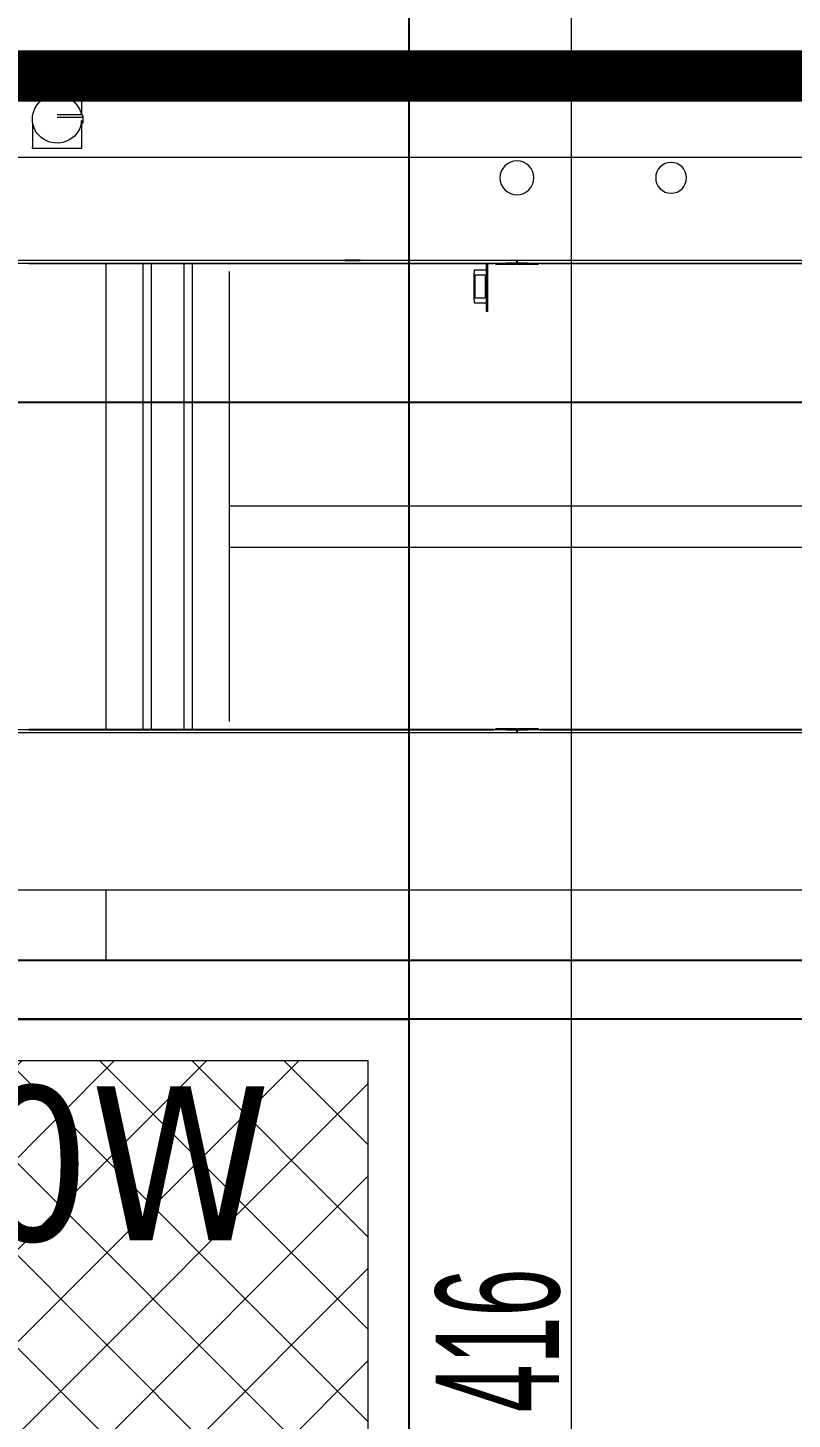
# Model space of a CAD drawing. Header units: centimetres. Extents: x 405564 to 502064, y 46284 to 60634.
# Drawn here: x 454442.7 to 454517, y 52603.6 to 52739 of the extents above; entities that cross this region are included whole.
import ezdxf
from ezdxf import colors
from ezdxf.entities.mleader import LeaderData, LeaderLine
from ezdxf.math import Vec2, Vec3
from ezdxf.xclip import XClip

# ---------------------------------------------------------------- set-up
doc = ezdxf.new("R2010")
doc.units = ezdxf.units.CM
doc.header["$XCLIPFRAME"] = 0
doc.linetypes.add('DASHED', pattern=[19.05, 12.7, -6.35])
doc.layers.get('0').update_dxf_attribs({"color": 8, "lineweight": 9})
for name, color, linetype, lineweight in [('---___EB_draft00_ALTYAPI_helikoptermania', 8, 'Continuous', 0), ('0-KRCN-AYDINLATMA-130426', 8, 'Continuous', 9), ('0-KRCN-MİMARİ-220526', 8, 'Continuous', 9), ('OL_Ic', 8, 'Continuous', 9)]:
    doc.layers.add(name, color=color, linetype=linetype, lineweight=lineweight)
for name, color, linetype in [('---___EB_draft03_cihazlar', 8, 'Continuous'), ('---___EB_rev', 8, 'Continuous'), ('0-KRCN-ASMATAVAN-130426', 8, 'Continuous'), ('AS_DUV', 8, 'Continuous'), ('AS_PYZ_BINA', 8, 'Continuous')]:
    doc.layers.add(name, color=color, linetype=linetype)
doc.styles.add('Normal_ITL', font='swissi.ttf')
doc.styles.add('OLCU50', font='arial.ttf', dxfattribs={"width": 0.5, "height": 12})
doc.styles.add('TAHOMA', font='tahoma.ttf')
doc.dimstyles.new('olcu 50', dxfattribs={"dimscale": 0.5, "dimtxt": 12, "dimasz": 0.5, "dimexe": 0, "dimexo": 0, "dimgap": 2, "dimtad": 1, "dimdec": 1, "dimrnd": 0.5, "dimdsep": 46, "dimtxsty": 'OLCU50', "dimblk1": 'SOL', "dimblk2": 'SAG', "dimsah": 1, "dimcen": 0, "dimse1": 1, "dimse2": 1, "dimadec": 0, "dimazin": 0, "dimtfac": 0.008, "dimtdec": 1, "dimtix": 1, "dimtmove": 2, "dimatfit": 3, "dimldrblk": 'SOL', "dimfxl": 1, "dimtolj": 1, "dimarcsym": 0})

# ---------------------------------------------------------------- blocks, each defined once
blk = doc.blocks.new('50W 60x60 cm  SIVA ALTI LED ARMATÜR')
at = {"layer": '0-KRCN-AYDINLATMA-130426'}
h = blk.add_hatch(dxfattribs=at)
h.set_pattern_fill('ANSI37', color=256, scale=0.2)
h.paths.add_polyline_path([(-2.6, 2.594), (2.6, 2.594), (2.6, -2.606), (-2.6, -2.606)])
for points in [[(-3, 2.994), (3, 2.994), (3, -3.007), (-3, -3.007)], [(-2.6, 2.594), (2.6, 2.594), (2.6, -2.606), (-2.6, -2.606)]]:
    blk.add_lwpolyline(points, close=True, dxfattribs=at)
at = {"layer": '0-KRCN-AYDINLATMA-130426', "insert": (-2.35, 2.344), "char_height": 1.5, "attachment_point": 1, "style": 'TAHOMA'}
blk.add_mtext_dynamic_manual_height_columns('{\\fTahoma|b0|i0|c162|p34;50W}', width=1.5, gutter_width=1.25, heights=[0], dxfattribs=at)
blk = doc.blocks.new('G$C27E741DA')
at = {"layer": '0-KRCN-AYDINLATMA-130426', "xscale": 10, "yscale": 10, "zscale": 10}
blk.add_blockref('50W 60x60 cm  SIVA ALTI LED ARMATÜR', (16385.68, 5478.55), dxfattribs=at)
blk = doc.blocks.new('Conveyor1M')
at = {"layer": '---___EB_draft03_cihazlar', "linetype": 'Continuous', "lineweight": 15}
for p, q in [((276570.09, -40661.16), (276570.09, -40561.66)), ((276585.34, -40561.66), (276585.34, -40661.16)), ((276585.64, -40562.71), (276585.64, -40610.36)), ((276631.04, -40610.36), (276631.04, -40562.71)), ((276631.34, -40661.16), (276631.34, -40561.66)), ((276641.34, -40661.16), (276641.34, -40561.66)), ((276649.24, -40661.16), (276649.24, -40561.66)), ((276585.66, -40609.14), (276585.66, -40563.94)), ((276585.71, -40609.14), (276585.71, -40563.94)), ((276630.97, -40563.94), (276630.97, -40609.14)), ((276631.02, -40563.94), (276631.02, -40609.14)), ((276563.24, -40651.41), (276563.24, -40571.41)), ((276603.39, -40583.41), (276603.39, -40639.41)), ((276607.39, -40583.41), (276607.39, -40639.41)), ((276585.64, -40609.04), (276585.66, -40609.04)), ((276585.66, -40609.14), (276585.64, -40609.14)), ((276585.76, -40609.36), (276585.64, -40609.36)), ((276585.71, -40609.14), (276585.66, -40609.14)), ((276585.76, -40611.36), (276585.76, -40609.36)), ((276631.04, -40609.36), (276630.92, -40609.36)), ((276630.92, -40609.36), (276630.92, -40611.36)), ((276630.97, -40609.14), (276631.02, -40609.14)), ((276631.02, -40609.04), (276631.04, -40609.04)), ((276631.04, -40609.14), (276631.02, -40609.14)), ((276585.34, -40611.36), (276585.64, -40611.36)), ((276585.64, -40611.46), (276585.34, -40611.46)), ((276585.64, -40610.36), (276585.64, -40611.36)), ((276585.64, -40611.36), (276585.64, -40610.36)), ((276585.64, -40611.36), (276585.76, -40611.36)), ((276585.76, -40611.46), (276585.64, -40611.46)), ((276585.64, -40611.46), (276585.64, -40612.46)), ((276585.64, -40612.47), (276585.64, -40611.46)), ((276585.76, -40613.46), (276585.76, -40611.46)), ((276630.92, -40611.36), (276631.04, -40611.36)), ((276631.04, -40611.46), (276630.92, -40611.46)), ((276630.92, -40611.46), (276630.92, -40613.46)), ((276631.04, -40611.36), (276631.04, -40610.36)), ((276631.04, -40610.36), (276631.04, -40611.36)), ((276631.04, -40611.36), (276631.34, -40611.36)), ((276631.34, -40611.46), (276631.04, -40611.46)), ((276631.04, -40612.46), (276631.04, -40611.46)), ((276631.04, -40611.46), (276631.04, -40612.47)), ((276631.19, -40611.36), (276631.19, -40611.46)), ((276585.64, -40612.46), (276585.64, -40660.11)), ((276631.04, -40660.11), (276631.04, -40612.46)), ((276585.64, -40613.46), (276585.76, -40613.46)), ((276585.64, -40613.69), (276585.66, -40613.69)), ((276585.66, -40613.79), (276585.64, -40613.79)), ((276585.66, -40658.89), (276585.66, -40613.69)), ((276585.71, -40613.69), (276585.66, -40613.69)), ((276585.71, -40658.89), (276585.71, -40613.69)), ((276626.34, -40614.26), (276626.34, -40614.41)), ((276626.64, -40614.26), (276626.34, -40614.26)), ((276630.97, -40614.26), (276626.64, -40614.26)), ((276630.92, -40613.46), (276631.04, -40613.46)), ((276630.97, -40613.69), (276631.02, -40613.69)), ((276630.97, -40613.69), (276630.97, -40658.89)), ((276631.02, -40613.69), (276631.02, -40658.89)), ((276631.02, -40613.69), (276631.04, -40613.69)), ((276631.04, -40613.79), (276631.02, -40613.79)), ((276626.64, -40614.41), (276626.34, -40614.41)), ((276630.97, -40614.41), (276626.64, -40614.41)), ((276627.17, -40615.56), (276627.17, -40614.41)), ((276627.47, -40615.56), (276627.17, -40615.56)), ((276627.47, -40615.56), (276630.07, -40615.56)), ((276627.62, -40614.49), (276627.62, -40615.49)), ((276629.92, -40614.49), (276627.62, -40614.49)), ((276627.62, -40615.49), (276629.92, -40615.49)), ((276629.92, -40615.49), (276629.92, -40614.49)), ((276630.37, -40615.56), (276630.07, -40615.56)), ((276630.37, -40614.41), (276630.37, -40615.56)), ((276630.24, -40639.41), (276586.44, -40639.41)), ((276630.97, -40643), (276585.71, -40643)), ((276630.97, -40643.82), (276585.71, -40643.82)), ((276630.97, -40647), (276585.71, -40647)), ((276630.97, -40647.82), (276585.71, -40647.82)), ((276567.3, -40651.41), (276563.24, -40651.41)), ((276570.09, -40651.41), (276567.3, -40651.41)), ((276630.97, -40651.41), (276585.71, -40651.41)), ((276642.21, -40653.76), (276642.36, -40653.76)), ((276642.21, -40658.56), (276642.21, -40653.76)), ((276642.36, -40653.76), (276644.55, -40653.76)), ((276644.55, -40653.77), (276644.91, -40653.77)), ((276645.36, -40653.66), (276644.7, -40653.66)), ((276645.2, -40653.82), (276645.2, -40656.16)), ((276645.5, -40653.76), (276647.03, -40653.76)), ((276645.51, -40656.16), (276645.51, -40653.82)), ((276647.03, -40653.76), (276647.03, -40654.9)), ((276585.64, -40658.79), (276585.66, -40658.79)), ((276585.66, -40658.89), (276585.64, -40658.89)), ((276585.71, -40658.89), (276585.66, -40658.89)), ((276630.97, -40658.89), (276631.02, -40658.89)), ((276631.02, -40658.79), (276631.04, -40658.79)), ((276631.04, -40658.89), (276631.02, -40658.89)), ((276642.21, -40658.56), (276642.36, -40658.56)), ((276644.7, -40658.56), (276642.36, -40658.56))]:
    blk.add_line(p, q, dxfattribs=at)
at = {"layer": '---___EB_draft03_cihazlar'}
blk.add_line((276631.34, -40628.16), (276631.34, -40626.66), dxfattribs=at)
at = {"layer": '---___EB_draft03_cihazlar', "color": 1, "const_width": 5}
blk.add_lwpolyline([(276649.24, -40561.41), (276649.24, -40661.41)], dxfattribs=at)
at = {"layer": '---___EB_draft03_cihazlar', "color": 1}
blk.add_lwpolyline([(276563.24, -40561.41), (276649.24, -40561.41), (276649.24, -40661.41), (276563.24, -40661.41), (276563.24, -40561.41)], dxfattribs=at)
at = {"layer": '---___EB_draft03_cihazlar', "linetype": 'Continuous', "lineweight": 15, "flags": 128}
blk.add_lwpolyline([(276644.91, -40653.77), (276644.62, -40653.81), (276644.34, -40653.88), (276644.07, -40653.98), (276643.82, -40654.12), (276643.59, -40654.3), (276643.37, -40654.49), (276643.19, -40654.72), (276643.03, -40654.97), (276642.9, -40655.23), (276642.81, -40655.51), (276642.74, -40655.8), (276642.72, -40656.09), (276642.73, -40656.39), (276642.77, -40656.68), (276642.85, -40656.96), (276642.96, -40657.23), (276643.11, -40657.49), (276643.28, -40657.73), (276643.48, -40657.94), (276643.7, -40658.12), (276643.95, -40658.28), (276644.21, -40658.4), (276644.48, -40658.49), (276644.76, -40658.55), (276645.05, -40658.56), (276645.34, -40658.55), (276645.62, -40658.49), (276645.89, -40658.4), (276646.15, -40658.28), (276646.4, -40658.12), (276646.62, -40657.94), (276646.82, -40657.73), (276646.99, -40657.49), (276647.14, -40657.23), (276647.25, -40656.96), (276647.33, -40656.68), (276647.37, -40656.39), (276647.38, -40656.09), (276647.35, -40655.8), (276647.29, -40655.51), (276647.2, -40655.23), (276647.07, -40654.97), (276646.91, -40654.72), (276646.72, -40654.49), (276646.51, -40654.3), (276646.28, -40654.12), (276646.03, -40653.98), (276645.76, -40653.88), (276645.51, -40653.81)], dxfattribs=at)
at = {"layer": '---___EB_draft03_cihazlar', "linetype": 'Continuous', "lineweight": 15}
for centre, radius in [((276639.34, -40596.41), 1.5), ((276639.34, -40611.41), 1.65)]:
    blk.add_circle(centre, radius, dxfattribs=at)
for centre, radius, start, end in [((276644.7, -40653.82), 0.153, 90.4594, 160.4914), ((276644.7, -40653.82), 0.16, 159.9482, 161.6855), ((276645.06, -40653.82), 0.161, 161.7086, 180.01), ((276645.36, -40653.82), 0.152, 358.6875, 181.3125)]:
    blk.add_arc(centre, radius, start, end, dxfattribs=at)
blk = doc.blocks.new('SOL')
at = {"color": 0}
for p, q in [((0, 50), (0, -7)), ((-7, 0), (7, 0))]:
    blk.add_line(p, q, dxfattribs=at)
at = {"color": 1}
blk.add_circle((0, 0), 3, dxfattribs=at)
blk = doc.blocks.new('SAG')
at = {"color": 0}
for p, q in [((0, -50), (0, 7)), ((7, 0), (-7, 0))]:
    blk.add_line(p, q, dxfattribs=at)
at = {"color": 1}
blk.add_circle((0, 0), 3, dxfattribs=at)
blk = doc.blocks.new('*D698')
at = {"layer": '---___EB_rev', "color": 0, "lineweight": -2, "transparency": 16777216}
blk.add_line((16431.49, -8230.49), (16431.49, -7814.99), dxfattribs=at)
at = {"layer": 'Defpoints', "color": 0, "transparency": 16777216}
for p in [(16376.18, -7814.74), (16431.49, -7814.74), (16376.18, -8230.74)]:
    blk.add_point(p, dxfattribs=at)
at = {"layer": '---___EB_rev', "color": 0, "lineweight": -2, "transparency": 16777216, "xscale": 0.25, "yscale": 0.25, "zscale": 0.25}
for name, p, rotation in [('SAG', (16431.49, -7814.74), 90), ('SOL', (16431.49, -8230.74), 270)]:
    blk.add_blockref(name, p, dxfattribs=dict(at, rotation=rotation))
at = {"layer": '---___EB_rev', "color": 0, "transparency": 16777216, "insert": (16424.37, -8022.74), "char_height": 12, "attachment_point": 5, "rotation": 90, "style": 'OLCU50'}
blk.add_mtext('\\A1;416', dxfattribs=at)
blk = doc.blocks.new('OPK-site-surrounding-R01')
at = {"layer": '---___EB_draft00_ALTYAPI_helikoptermania', "linetype": 'DASHED', "ltscale": 10}
blk.add_lwpolyline([(-21668.13, -4404.86), (1451.36, 6572.38)], dxfattribs=at)
blk = doc.blocks.new('A$C6A10306C')
ref = blk.add_blockref('OPK-site-surrounding-R01', (5135.68, -3851.45))
XClip(ref).set_block_clipping_path([(-5135.679684336, -9648.5463532069), (26364.320315664, 3851.4536467931)])
blk = doc.blocks.new('A$Ca63a641c')
at = {"layer": 'AS_PYZ_BINA'}
ml = blk.add_multileader_mtext('Standard', dxfattribs=at)
ml.set_content('EST boyalı panel çit ve panel çit kapı (AS 51.101)', color=256, style='Normal_ITL')
ml.set_leader_properties()
ml.build(insert=Vec2(0, 0))
ml.multileader.update_dxf_attribs({"dogleg_length": 0.379, "arrow_head_size": 17.04, "scale": 75})
ctx = ml.context
ctx.base_point, ctx.scale, ctx.char_height, ctx.arrow_head_size, ctx.landing_gap_size, ctx.plane_origin = Vec3(140.51, 464.3), 75, 20, 17.04, 14.2, Vec3(92.51, 620.11)
notes = []
notes.append((ctx, [(0, (1, 1, 0), (112.11, 464.3), (1, 0), 28.4, [(0, [(68.5, 410)], 0, [])])]))
ctx.mtext.insert, ctx.mtext.width, ctx.mtext.flow_direction = Vec3(154.71, 477.51), 604.5634, 5
for ctx, leaders in notes:
    for number, flags, end, landing, length, lines in leaders:
        leader = LeaderData()
        leader.index, (leader.has_last_leader_line, leader.has_dogleg_vector, leader.attachment_direction) = number, flags
        leader.last_leader_point, leader.dogleg_vector, leader.dogleg_length = Vec3(end), Vec3(landing), length
        for number, points, colour, breaks in lines:
            line = LeaderLine()
            line.index, line.vertices, line.color, line.breaks = number, Vec3.list(points), colors.encode_raw_color(colour), breaks
            leader.lines.append(line)
        ctx.leaders.append(leader)
blk = doc.blocks.new('A$C85dec720')
at = {"layer": 'OL_Ic'}
blk.add_blockref('A$Ca63a641c', (5315.08, 5344.25, 28.4), dxfattribs=at)
blk = doc.blocks.new('A$C6A10300A')
at = {"layer": '---___EB_draft03_cihazlar', "xscale": -1, "rotation": 270}
blk.add_blockref('Conveyor1M', (57037.59, -284548.99), dxfattribs=at)
at = {"layer": 'AS_DUV'}
ref = blk.add_blockref('A$C85dec720', (28900.96, -17748.98), dxfattribs=dict(at, rotation=105.0255580063709))
XClip(ref).set_block_clipping_path([(6220.3367769278, 6783.7313721173), (4126.4071464743, -1017.0000000052), (7354.8298234051, -1883.5969356479), (9448.7594538586, 5917.1344364745)])
at = {"layer": '---___EB_rev'}
dim = blk.add_linear_dim(base=(16431.49, -7814.74), p1=(16376.18, -8230.74), p2=(16376.18, -7814.74), angle=270, dimstyle='olcu 50', override={"dimfxl": 0.15, "dimfxlon": 1, "dimarcsym": 2}, dxfattribs=at)
dim.commit()
dim.dimension.update_dxf_attribs({"geometry": '*D698', "text_midpoint": (16424.37, -8022.74)})

msp = doc.modelspace()

# ---------------------------------------------------------------- linework, layer by layer
at = {"layer": '0-KRCN-ASMATAVAN-130426'}
for p, q in [((454479.75, 52222.56), (454479.75, 53422.56)), ((454059.75, 52702.56), (454839.75, 52702.56)), ((454059.75, 52642.56), (454839.75, 52642.56))]:
    msp.add_line(p, q, dxfattribs=at)

# ---------------------------------------------------------------- block references
at = {"layer": '0-KRCN-AYDINLATMA-130426'}
msp.add_blockref('G$C27E741DA', (438064.07, 47134.02), dxfattribs=at)

# ---------------------------------------------------------------- next in the draw order: block references
at = {"layer": '0-KRCN-MİMARİ-220526'}
msp.add_blockref('A$C6A10300A', (438064.07, 60634.02), dxfattribs=at)

# ---------------------------------------------------------------- next in the draw order: block references
msp.add_blockref('A$C6A10306C', (470564.07, 60634.02), dxfattribs=at)

doc.saveas('drawing.dxf')
